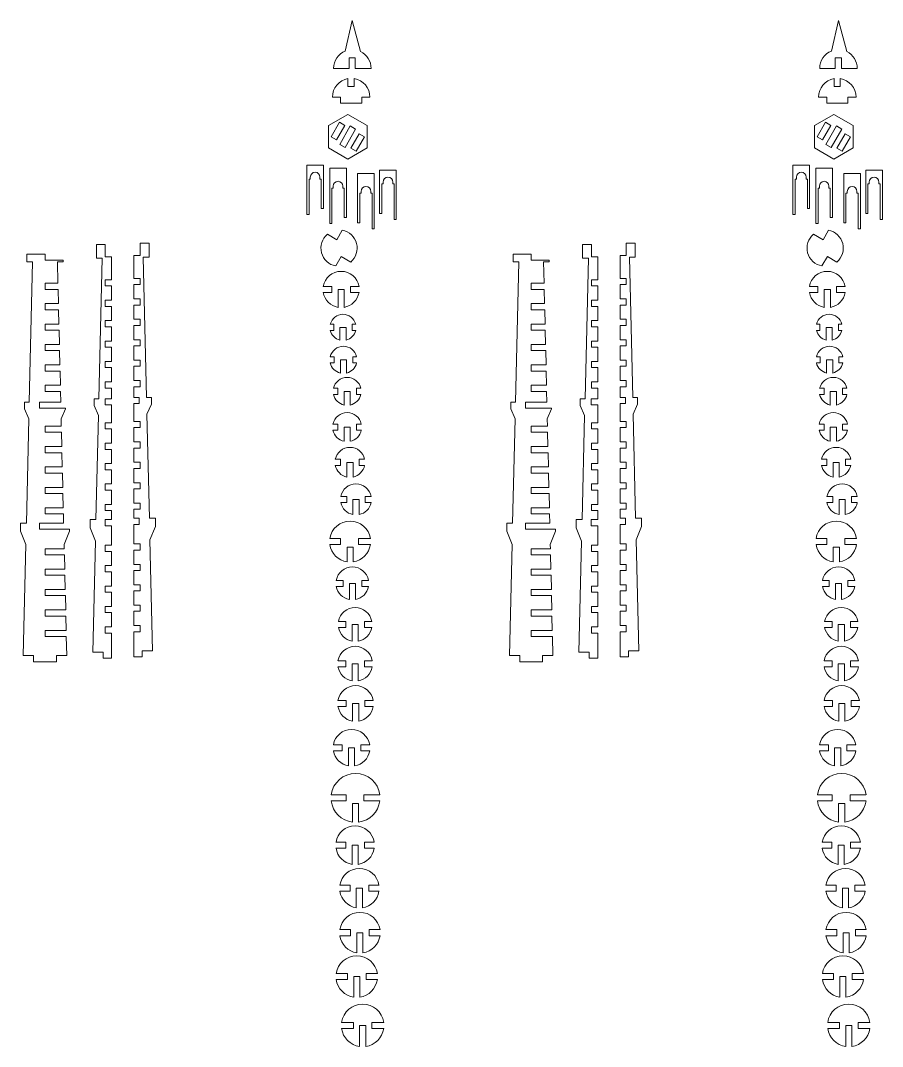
# Model space of a CAD drawing. Header units: millimetres. Extents: x -566 to 8079, y -1523 to 3979.
# Drawn here: x 5403 to 5825, y 1730 to 2232 of the extents above; entities that cross this region are included whole.
import ezdxf
from ezdxf.lldxf.tags import DXFTag

# ---------------------------------------------------------------- set-up
doc = ezdxf.new("R2010")
doc.units = ezdxf.units.MM
tags = doc.linetypes.add('CENTER', pattern=[10.16, 6.35, -1.27, 1.27, -1.27]).pattern_tags.tags
tags[10:11] = [DXFTag(74, 4), DXFTag(75, 0), DXFTag(340, '0'), DXFTag(46, 1.0), DXFTag(50, 0.0), DXFTag(44, 0.0), DXFTag(45, 0.0)]
tags[8:9] = [DXFTag(74, 4), DXFTag(75, 0), DXFTag(340, '0'), DXFTag(46, 1.0), DXFTag(50, 0.0), DXFTag(44, 0.0), DXFTag(45, 0.0)]
tags[6:7] = [DXFTag(74, 4), DXFTag(75, 0), DXFTag(340, '0'), DXFTag(46, 1.0), DXFTag(50, 0.0), DXFTag(44, 0.0), DXFTag(45, 0.0)]
tags[4:5] = [DXFTag(74, 4), DXFTag(75, 0), DXFTag(340, '0'), DXFTag(46, 1.0), DXFTag(50, 0.0), DXFTag(44, 0.0), DXFTag(45, 0.0)]

# ---------------------------------------------------------------- blocks, each defined once
blk = doc.blocks.new('DWG9')
at = {"color": 7, "linetype": 'Continuous', "lineweight": 15}
for p, q in [((434.83, 560.37), (431.36, 545.42)), ((438.87, 545.17), (434.83, 560.37)), ((672.84, 560.37), (669.37, 545.42)), ((676.88, 545.17), (672.84, 560.37)), ((436.28, 542.16), (433.28, 542.16)), ((433.28, 542.16), (433.28, 536.92)), ((436.28, 536.92), (436.28, 542.16)), ((674.29, 542.16), (671.29, 542.16)), ((671.29, 542.16), (671.29, 536.92)), ((674.29, 536.92), (674.29, 542.16)), ((425.65, 536.92), (433.28, 536.92)), ((436.28, 536.92), (444.01, 536.92)), ((663.66, 536.92), (671.29, 536.92)), ((674.29, 536.92), (682.02, 536.92)), ((432.7, 528.08), (432.7, 531.89)), ((432.7, 528.08), (435.7, 528.08)), ((435.7, 528.08), (435.7, 531.91)), ((670.71, 528.08), (670.71, 531.89)), ((670.71, 528.08), (673.71, 528.08)), ((673.71, 528.08), (673.71, 531.91)), ((429.05, 522.84), (425.06, 522.84)), ((429.05, 519.84), (429.05, 522.84)), ((443.43, 522.84), (439.45, 522.84)), ((439.45, 519.84), (439.45, 522.84)), ((667.06, 522.84), (663.07, 522.84)), ((667.06, 519.84), (667.06, 522.84)), ((681.44, 522.84), (677.46, 522.84)), ((677.46, 519.84), (677.46, 522.84)), ((429.05, 519.84), (439.45, 519.84)), ((667.06, 519.84), (677.46, 519.84)), ((423.14, 508.89), (432.59, 514.35)), ((432.59, 514.35), (442.04, 508.89)), ((661.15, 508.89), (670.6, 514.35)), ((670.6, 514.35), (680.05, 508.89)), ((423.14, 497.98), (423.14, 508.89)), ((424.41, 503.44), (428.5, 510.52)), ((431.1, 509.02), (427.01, 501.94)), ((428.5, 510.52), (431.1, 509.02)), ((428.65, 499.7), (433.85, 508.72)), ((433.85, 508.72), (436.45, 507.22)), ((442.04, 508.89), (442.04, 497.98)), ((661.15, 497.98), (661.15, 508.89)), ((662.42, 503.44), (666.51, 510.52)), ((669.11, 509.02), (665.02, 501.94)), ((666.51, 510.52), (669.11, 509.02)), ((666.66, 499.7), (671.86, 508.72)), ((671.86, 508.72), (674.46, 507.22)), ((680.05, 508.89), (680.05, 497.98)), ((427.01, 501.94), (424.41, 503.44)), ((436.45, 507.22), (431.25, 498.2)), ((434.08, 497.85), (438.17, 504.94)), ((440.77, 503.44), (436.68, 496.35)), ((438.17, 504.94), (440.77, 503.44)), ((665.02, 501.94), (662.42, 503.44)), ((674.46, 507.22), (669.26, 498.2)), ((672.09, 497.85), (676.18, 504.94)), ((678.78, 503.44), (674.69, 496.35)), ((676.18, 504.94), (678.78, 503.44)), ((432.59, 492.52), (423.14, 497.98)), ((431.25, 498.2), (428.65, 499.7)), ((442.04, 497.98), (432.59, 492.52)), ((436.68, 496.35), (434.08, 497.85)), ((670.6, 492.52), (661.15, 497.98)), ((669.26, 498.2), (666.66, 499.7)), ((680.05, 497.98), (670.6, 492.52)), ((674.69, 496.35), (672.09, 497.85)), ((412.51, 489.46), (412.51, 465.34)), ((420.68, 489.46), (412.51, 489.46)), ((420.68, 468.34), (420.68, 489.46)), ((423.76, 460.9), (423.76, 488.03)), ((423.76, 488.03), (431.93, 488.03)), ((431.93, 488.03), (431.93, 463.9)), ((650.52, 489.46), (650.52, 465.34)), ((658.69, 489.46), (650.52, 489.46)), ((658.69, 468.34), (658.69, 489.46)), ((661.77, 460.9), (661.77, 488.03)), ((661.77, 488.03), (669.95, 488.03)), ((669.95, 488.03), (669.95, 463.9)), ((413.62, 482.75), (414.26, 482.75)), ((413.62, 465.34), (413.62, 482.75)), ((414.26, 482.75), (414.26, 483.69)), ((418.98, 483.69), (418.98, 482.75)), ((418.98, 482.75), (419.63, 482.75)), ((419.63, 482.75), (419.63, 468.34)), ((437.39, 485.48), (437.39, 461.36)), ((437.39, 485.48), (445.57, 485.48)), ((445.57, 458.36), (445.57, 485.48)), ((448.19, 465.9), (448.19, 487.03)), ((448.19, 487.03), (456.37, 487.03)), ((456.37, 487.03), (456.37, 462.9)), ((651.63, 482.75), (652.27, 482.75)), ((651.63, 465.34), (651.63, 482.75)), ((652.27, 482.75), (652.27, 483.69)), ((656.99, 483.69), (656.99, 482.75)), ((656.99, 482.75), (657.64, 482.75)), ((657.64, 482.75), (657.64, 468.34)), ((675.4, 485.48), (675.4, 461.36)), ((675.4, 485.48), (683.58, 485.48)), ((683.58, 458.36), (683.58, 485.48)), ((686.2, 465.9), (686.2, 487.03)), ((686.2, 487.03), (694.38, 487.03)), ((694.38, 487.03), (694.38, 462.9)), ((425.46, 478.31), (424.81, 478.31)), ((424.81, 478.31), (424.81, 460.9)), ((425.46, 479.26), (425.46, 478.31)), ((430.18, 478.31), (430.18, 479.26)), ((430.82, 478.31), (430.18, 478.31)), ((430.82, 463.9), (430.82, 478.31)), ((449.9, 480.31), (449.25, 480.31)), ((449.25, 480.31), (449.25, 465.9)), ((449.9, 481.26), (449.9, 480.31)), ((454.62, 480.31), (454.62, 481.26)), ((455.26, 480.31), (454.62, 480.31)), ((455.26, 462.9), (455.26, 480.31)), ((663.47, 478.31), (662.82, 478.31)), ((662.82, 478.31), (662.82, 460.9)), ((663.47, 479.26), (663.47, 478.31)), ((668.19, 478.31), (668.19, 479.26)), ((668.84, 478.31), (668.19, 478.31)), ((668.84, 463.9), (668.84, 478.31)), ((687.91, 480.31), (687.26, 480.31)), ((687.26, 480.31), (687.26, 465.9)), ((687.91, 481.26), (687.91, 480.31)), ((692.63, 480.31), (692.63, 481.26)), ((693.27, 480.31), (692.63, 480.31)), ((693.27, 462.9), (693.27, 480.31)), ((438.5, 475.77), (439.15, 475.77)), ((438.5, 461.36), (438.5, 475.77)), ((439.15, 475.77), (439.15, 476.71)), ((443.86, 476.71), (443.86, 475.77)), ((443.86, 475.77), (444.51, 475.77)), ((444.51, 475.77), (444.51, 458.36)), ((676.51, 475.77), (677.16, 475.77)), ((676.51, 461.36), (676.51, 475.77)), ((677.16, 475.77), (677.16, 476.71)), ((681.88, 476.71), (681.88, 475.77)), ((681.88, 475.77), (682.52, 475.77)), ((682.52, 475.77), (682.52, 458.36)), ((419.63, 468.34), (420.68, 468.34)), ((657.64, 468.34), (658.69, 468.34)), ((413.62, 465.34), (412.51, 465.34)), ((431.93, 463.9), (430.82, 463.9)), ((449.25, 465.9), (448.19, 465.9)), ((456.37, 462.9), (455.26, 462.9)), ((651.63, 465.34), (650.52, 465.34)), ((669.95, 463.9), (668.84, 463.9)), ((687.26, 465.9), (686.2, 465.9)), ((694.38, 462.9), (693.27, 462.9)), ((424.81, 460.9), (423.76, 460.9)), ((427.26, 453), (429.93, 457.62)), ((437.39, 461.36), (438.5, 461.36)), ((445.57, 458.36), (444.51, 458.36)), ((662.82, 460.9), (661.77, 460.9)), ((665.27, 453), (667.94, 457.62)), ((675.4, 461.36), (676.51, 461.36)), ((683.58, 458.36), (682.52, 458.36)), ((422.61, 455.69), (427.26, 453)), ((660.62, 455.69), (665.27, 453)), ((309.56, 450.64), (309.56, 443.91)), ((309.56, 450.64), (313.89, 450.64)), ((313.89, 450.64), (313.89, 444.64)), ((330.96, 445.27), (330.96, 451.27)), ((330.96, 451.27), (335.29, 451.27)), ((335.29, 451.27), (335.29, 444.55)), ((547.57, 450.64), (547.57, 443.91)), ((547.57, 450.64), (551.9, 450.64)), ((551.9, 450.64), (551.9, 444.64)), ((568.97, 445.27), (568.97, 451.27)), ((568.97, 451.27), (573.3, 451.27)), ((573.3, 451.27), (573.3, 444.55)), ((275.5, 445.95), (275.5, 442.22)), ((284.38, 445.95), (275.5, 445.95)), ((275.5, 442.22), (278.31, 442.22)), ((278.31, 442.22), (276.68, 373.46)), ((284.38, 442.95), (284.38, 445.95)), ((293.26, 442.95), (284.38, 442.95)), ((290.45, 442.22), (293.26, 442.22)), ((290.45, 442.22), (290.7, 431.71)), ((293.26, 442.22), (293.26, 442.95)), ((309.56, 443.91), (312.37, 443.91)), ((312.37, 443.91), (310.74, 375.14)), ((313.89, 444.64), (316.94, 444.64)), ((316.94, 444.64), (316.94, 433.39)), ((327.91, 434.03), (327.91, 445.27)), ((327.91, 445.27), (330.96, 445.27)), ((335.29, 444.55), (332.48, 444.55)), ((332.48, 444.55), (334.11, 375.78)), ((429.39, 444.77), (426.72, 440.15)), ((434.03, 442.09), (429.39, 444.77)), ((513.51, 445.95), (513.51, 442.22)), ((522.39, 445.95), (513.51, 445.95)), ((513.51, 442.22), (516.32, 442.22)), ((516.32, 442.22), (514.69, 373.46)), ((522.39, 442.95), (522.39, 445.95)), ((531.27, 442.95), (522.39, 442.95)), ((528.46, 442.22), (531.27, 442.22)), ((528.46, 442.22), (528.71, 431.71)), ((531.27, 442.22), (531.27, 442.95)), ((547.57, 443.91), (550.38, 443.91)), ((550.38, 443.91), (548.75, 375.14)), ((551.9, 444.64), (554.95, 444.64)), ((554.95, 444.64), (554.95, 433.39)), ((565.92, 434.03), (565.92, 445.27)), ((565.92, 445.27), (568.97, 445.27)), ((573.3, 444.55), (570.49, 444.55)), ((570.49, 444.55), (572.12, 375.78)), ((667.4, 444.77), (664.73, 440.15)), ((672.04, 442.09), (667.4, 444.77)), ((316.94, 433.39), (313.89, 433.39)), ((313.89, 433.39), (313.89, 430.39)), ((330.96, 434.03), (327.91, 434.03)), ((330.96, 431.03), (330.96, 434.03)), ((554.95, 433.39), (551.9, 433.39)), ((551.9, 433.39), (551.9, 430.39)), ((568.97, 434.03), (565.92, 434.03)), ((568.97, 431.03), (568.97, 434.03)), ((284.38, 431.71), (290.7, 431.71)), ((284.38, 428.71), (284.38, 431.71)), ((290.77, 428.71), (284.38, 428.71)), ((290.77, 428.71), (290.93, 421.71)), ((313.89, 430.39), (316.94, 430.39)), ((316.94, 430.39), (316.94, 423.39)), ((327.91, 424.03), (327.91, 431.03)), ((327.91, 431.03), (330.96, 431.03)), ((420.6, 430.15), (424.8, 430.15)), ((424.8, 427.15), (420.6, 427.15)), ((424.8, 430.15), (424.8, 427.15)), ((430.85, 428.65), (427.85, 428.65)), ((427.85, 428.65), (427.85, 419.89)), ((430.85, 419.89), (430.85, 428.65)), ((433.9, 430.15), (438.11, 430.15)), ((433.9, 427.15), (433.9, 430.15)), ((438.11, 427.15), (433.9, 427.15)), ((522.39, 431.71), (528.71, 431.71)), ((522.39, 428.71), (522.39, 431.71)), ((528.78, 428.71), (522.39, 428.71)), ((528.78, 428.71), (528.94, 421.71)), ((551.9, 430.39), (554.95, 430.39)), ((554.95, 430.39), (554.95, 423.39)), ((565.92, 424.03), (565.92, 431.03)), ((565.92, 431.03), (568.97, 431.03)), ((658.61, 430.15), (662.81, 430.15)), ((662.81, 427.15), (658.61, 427.15)), ((662.81, 430.15), (662.81, 427.15)), ((668.86, 428.65), (665.86, 428.65)), ((665.86, 428.65), (665.86, 419.89)), ((668.86, 419.89), (668.86, 428.65)), ((671.91, 430.15), (676.12, 430.15)), ((671.91, 427.15), (671.91, 430.15)), ((676.12, 427.15), (671.91, 427.15)), ((316.94, 423.39), (313.89, 423.39)), ((313.89, 423.39), (313.89, 420.39)), ((330.96, 424.03), (327.91, 424.03)), ((330.96, 421.03), (330.96, 424.03)), ((554.95, 423.39), (551.9, 423.39)), ((551.9, 423.39), (551.9, 420.39)), ((568.97, 424.03), (565.92, 424.03)), ((568.97, 421.03), (568.97, 424.03)), ((284.38, 421.71), (290.93, 421.71)), ((284.38, 418.71), (284.38, 421.71)), ((291.01, 418.71), (284.38, 418.71)), ((291.01, 418.71), (291.17, 411.71)), ((313.89, 420.39), (316.94, 420.39)), ((316.94, 420.39), (316.94, 413.39)), ((327.91, 414.03), (327.91, 421.03)), ((327.91, 421.03), (330.96, 421.03)), ((522.39, 421.71), (528.94, 421.71)), ((522.39, 418.71), (522.39, 421.71)), ((529.02, 418.71), (522.39, 418.71)), ((529.02, 418.71), (529.18, 411.71)), ((551.9, 420.39), (554.95, 420.39)), ((554.95, 420.39), (554.95, 413.39)), ((565.92, 414.03), (565.92, 421.03)), ((565.92, 421.03), (568.97, 421.03)), ((316.94, 413.39), (313.89, 413.39)), ((313.89, 413.39), (313.89, 410.39)), ((330.96, 414.03), (327.91, 414.03)), ((330.96, 411.03), (330.96, 414.03)), ((554.95, 413.39), (551.9, 413.39)), ((551.9, 413.39), (551.9, 410.39)), ((568.97, 414.03), (565.92, 414.03)), ((568.97, 411.03), (568.97, 414.03)), ((284.38, 411.71), (291.17, 411.71)), ((284.38, 408.71), (284.38, 411.71)), ((291.24, 408.71), (284.38, 408.71)), ((291.24, 408.71), (291.41, 401.71)), ((313.89, 410.39), (316.94, 410.39)), ((316.94, 410.39), (316.94, 403.39)), ((327.91, 404.03), (327.91, 411.03)), ((327.91, 411.03), (330.96, 411.03)), ((424.05, 411.59), (425.71, 411.59)), ((425.71, 408.59), (424.05, 408.59)), ((425.71, 411.59), (425.71, 408.59)), ((431.76, 410.09), (428.76, 410.09)), ((428.76, 410.09), (428.76, 403.88)), ((431.76, 403.88), (431.76, 410.09)), ((434.81, 411.59), (436.47, 411.59)), ((434.81, 408.59), (434.81, 411.59)), ((436.47, 408.59), (434.81, 408.59)), ((522.39, 411.71), (529.18, 411.71)), ((522.39, 408.71), (522.39, 411.71)), ((529.25, 408.71), (522.39, 408.71)), ((529.25, 408.71), (529.42, 401.71)), ((551.9, 410.39), (554.95, 410.39)), ((554.95, 410.39), (554.95, 403.39)), ((565.92, 404.03), (565.92, 411.03)), ((565.92, 411.03), (568.97, 411.03)), ((662.06, 411.59), (663.72, 411.59)), ((663.72, 408.59), (662.06, 408.59)), ((663.72, 411.59), (663.72, 408.59)), ((669.77, 410.09), (666.77, 410.09)), ((666.77, 410.09), (666.77, 403.88)), ((669.77, 403.88), (669.77, 410.09)), ((672.82, 411.59), (674.48, 411.59)), ((672.82, 408.59), (672.82, 411.59)), ((674.48, 408.59), (672.82, 408.59)), ((316.94, 403.39), (313.89, 403.39)), ((313.89, 403.39), (313.89, 400.39)), ((330.96, 404.03), (327.91, 404.03)), ((330.96, 401.03), (330.96, 404.03)), ((554.95, 403.39), (551.9, 403.39)), ((551.9, 403.39), (551.9, 400.39)), ((568.97, 404.03), (565.92, 404.03)), ((568.97, 401.03), (568.97, 404.03)), ((284.38, 401.71), (291.41, 401.71)), ((284.38, 398.71), (284.38, 401.71)), ((291.48, 398.71), (284.38, 398.71)), ((291.48, 398.71), (291.65, 391.71)), ((313.89, 400.39), (316.94, 400.39)), ((316.94, 400.39), (316.94, 393.39)), ((327.91, 394.03), (327.91, 401.03)), ((327.91, 401.03), (330.96, 401.03)), ((522.39, 401.71), (529.42, 401.71)), ((522.39, 398.71), (522.39, 401.71)), ((529.49, 398.71), (522.39, 398.71)), ((529.49, 398.71), (529.66, 391.71)), ((551.9, 400.39), (554.95, 400.39)), ((554.95, 400.39), (554.95, 393.39)), ((565.92, 394.03), (565.92, 401.03)), ((565.92, 401.03), (568.97, 401.03)), ((316.94, 393.39), (313.89, 393.39)), ((313.89, 393.39), (313.89, 390.39)), ((330.96, 394.03), (327.91, 394.03)), ((330.96, 391.03), (330.96, 394.03)), ((424.03, 395.69), (425.94, 395.69)), ((425.94, 392.69), (424.03, 392.69)), ((425.94, 395.69), (425.94, 392.69)), ((431.99, 394.19), (428.99, 394.19)), ((428.99, 394.19), (428.99, 387.73)), ((431.99, 387.73), (431.99, 394.19)), ((435.04, 395.69), (436.94, 395.69)), ((435.04, 392.69), (435.04, 395.69)), ((436.94, 392.69), (435.04, 392.69)), ((554.95, 393.39), (551.9, 393.39)), ((551.9, 393.39), (551.9, 390.39)), ((568.97, 394.03), (565.92, 394.03)), ((568.97, 391.03), (568.97, 394.03)), ((662.04, 395.69), (663.95, 395.69)), ((663.95, 392.69), (662.04, 392.69)), ((663.95, 395.69), (663.95, 392.69)), ((670, 394.19), (667, 394.19)), ((667, 394.19), (667, 387.73)), ((670, 387.73), (670, 394.19)), ((673.05, 395.69), (674.95, 395.69)), ((673.05, 392.69), (673.05, 395.69)), ((674.95, 392.69), (673.05, 392.69)), ((284.38, 391.71), (291.65, 391.71)), ((284.38, 388.71), (284.38, 391.71)), ((291.72, 388.71), (284.38, 388.71)), ((291.72, 388.71), (291.88, 381.71)), ((313.89, 390.39), (316.94, 390.39)), ((316.94, 390.39), (316.94, 383.39)), ((327.91, 384.03), (327.91, 391.03)), ((327.91, 391.03), (330.96, 391.03)), ((522.39, 391.71), (529.66, 391.71)), ((522.39, 388.71), (522.39, 391.71)), ((529.73, 388.71), (522.39, 388.71)), ((529.73, 388.71), (529.89, 381.71)), ((551.9, 390.39), (554.95, 390.39)), ((554.95, 390.39), (554.95, 383.39)), ((565.92, 384.03), (565.92, 391.03)), ((565.92, 391.03), (568.97, 391.03)), ((316.94, 383.39), (313.89, 383.39)), ((313.89, 383.39), (313.89, 380.39)), ((330.96, 384.03), (327.91, 384.03)), ((330.96, 381.03), (330.96, 384.03)), ((554.95, 383.39), (551.9, 383.39)), ((551.9, 383.39), (551.9, 380.39)), ((568.97, 384.03), (565.92, 384.03)), ((568.97, 381.03), (568.97, 384.03)), ((284.38, 381.71), (291.88, 381.71)), ((284.38, 378.71), (284.38, 381.71)), ((291.95, 378.71), (284.38, 378.71)), ((291.95, 378.71), (292.08, 373.46)), ((313.89, 380.39), (316.94, 380.39)), ((316.94, 380.39), (316.94, 375.14)), ((327.91, 375.78), (327.91, 381.03)), ((327.91, 381.03), (330.96, 381.03)), ((425.61, 380.24), (427.75, 380.24)), ((427.75, 377.24), (425.61, 377.24)), ((427.75, 380.24), (427.75, 377.24)), ((433.8, 378.74), (430.8, 378.74)), ((430.8, 378.74), (430.8, 372.04)), ((433.8, 372.04), (433.8, 378.74)), ((436.85, 380.24), (439, 380.24)), ((436.85, 377.24), (436.85, 380.24)), ((439, 377.24), (436.85, 377.24)), ((522.39, 381.71), (529.89, 381.71)), ((522.39, 378.71), (522.39, 381.71)), ((529.97, 378.71), (522.39, 378.71)), ((529.97, 378.71), (530.09, 373.46)), ((551.9, 380.39), (554.95, 380.39)), ((554.95, 380.39), (554.95, 375.14)), ((565.92, 375.78), (565.92, 381.03)), ((565.92, 381.03), (568.97, 381.03)), ((663.62, 380.24), (665.76, 380.24)), ((665.76, 377.24), (663.62, 377.24)), ((665.76, 380.24), (665.76, 377.24)), ((671.81, 378.74), (668.81, 378.74)), ((668.81, 378.74), (668.81, 372.04)), ((671.81, 372.04), (671.81, 378.74)), ((674.86, 380.24), (677.01, 380.24)), ((674.86, 377.24), (674.86, 380.24)), ((677.01, 377.24), (674.86, 377.24)), ((274.35, 373.46), (274.35, 370.2)), ((276.68, 373.46), (274.35, 373.46)), ((281.62, 373.46), (292.08, 373.46)), ((281.62, 370.46), (281.62, 373.46)), ((308.41, 375.14), (308.41, 371.89)), ((310.74, 375.14), (308.41, 375.14)), ((308.41, 371.89), (310.54, 366.97)), ((316.94, 375.14), (313.77, 375.14)), ((313.77, 375.14), (313.77, 372.14)), ((313.77, 372.14), (316.94, 372.14)), ((316.94, 372.14), (316.94, 363.39)), ((330.52, 375.78), (327.91, 375.78)), ((327.91, 364.03), (327.91, 372.78)), ((327.91, 372.78), (330.52, 372.78)), ((330.52, 372.78), (330.52, 375.78)), ((334.11, 375.78), (336.44, 375.78)), ((336.44, 372.53), (334.3, 367.6)), ((336.44, 375.78), (336.44, 372.53)), ((512.36, 373.46), (512.36, 370.2)), ((514.69, 373.46), (512.36, 373.46)), ((519.63, 373.46), (530.09, 373.46)), ((519.63, 370.46), (519.63, 373.46)), ((546.42, 375.14), (546.42, 371.89)), ((548.75, 375.14), (546.42, 375.14)), ((546.42, 371.89), (548.55, 366.97)), ((554.95, 375.14), (551.78, 375.14)), ((551.78, 375.14), (551.78, 372.14)), ((551.78, 372.14), (554.95, 372.14)), ((554.95, 372.14), (554.95, 363.39)), ((568.53, 375.78), (565.92, 375.78)), ((565.92, 364.03), (565.92, 372.78)), ((565.92, 372.78), (568.53, 372.78)), ((568.53, 372.78), (568.53, 375.78)), ((572.12, 375.78), (574.45, 375.78)), ((574.45, 372.53), (572.31, 367.6)), ((574.45, 375.78), (574.45, 372.53)), ((274.35, 370.2), (276.48, 365.28)), ((294.41, 370.46), (281.62, 370.46)), ((294.41, 370.2), (292.27, 365.28)), ((294.41, 370.2), (294.41, 370.46)), ((310.54, 366.97), (309.33, 315.95)), ((334.3, 367.6), (335.51, 316.59)), ((512.36, 370.2), (514.49, 365.28)), ((532.42, 370.46), (519.63, 370.46)), ((532.42, 370.2), (530.28, 365.28)), ((532.42, 370.2), (532.42, 370.46)), ((548.55, 366.97), (547.34, 315.95)), ((572.31, 367.6), (573.52, 316.59)), ((276.48, 365.28), (275.27, 314.26)), ((292.36, 361.71), (292.27, 365.28)), ((316.94, 363.39), (313.89, 363.39)), ((313.89, 363.39), (313.89, 360.39)), ((330.96, 364.03), (327.91, 364.03)), ((330.96, 361.03), (330.96, 364.03)), ((425.36, 362.75), (427.75, 362.75)), ((427.75, 362.75), (427.75, 359.75)), ((436.85, 362.75), (439.25, 362.75)), ((436.85, 359.75), (436.85, 362.75)), ((514.49, 365.28), (513.28, 314.26)), ((530.37, 361.71), (530.28, 365.28)), ((554.95, 363.39), (551.9, 363.39)), ((551.9, 363.39), (551.9, 360.39)), ((568.97, 364.03), (565.92, 364.03)), ((568.97, 361.03), (568.97, 364.03)), ((663.37, 362.75), (665.76, 362.75)), ((665.76, 362.75), (665.76, 359.75)), ((674.86, 362.75), (677.26, 362.75)), ((674.86, 359.75), (674.86, 362.75)), ((284.38, 361.71), (292.36, 361.71)), ((284.38, 358.71), (284.38, 361.71)), ((292.43, 358.71), (284.38, 358.71)), ((292.6, 351.71), (292.43, 358.71)), ((313.89, 360.39), (316.94, 360.39)), ((316.94, 360.39), (316.94, 353.39)), ((327.91, 354.03), (327.91, 361.03)), ((327.91, 361.03), (330.96, 361.03)), ((427.75, 359.75), (425.36, 359.75)), ((433.8, 361.25), (430.8, 361.25)), ((430.8, 361.25), (430.8, 354.31)), ((433.8, 354.31), (433.8, 361.25)), ((439.25, 359.75), (436.85, 359.75)), ((522.39, 361.71), (530.37, 361.71)), ((522.39, 358.71), (522.39, 361.71)), ((530.44, 358.71), (522.39, 358.71)), ((530.61, 351.71), (530.44, 358.71)), ((551.9, 360.39), (554.95, 360.39)), ((554.95, 360.39), (554.95, 353.39)), ((565.92, 354.03), (565.92, 361.03)), ((565.92, 361.03), (568.97, 361.03)), ((665.76, 359.75), (663.37, 359.75)), ((671.81, 361.25), (668.81, 361.25)), ((668.81, 361.25), (668.81, 354.31)), ((671.81, 354.31), (671.81, 361.25)), ((677.26, 359.75), (674.86, 359.75)), ((316.94, 353.39), (313.89, 353.39)), ((313.89, 353.39), (313.89, 350.33)), ((330.96, 354.03), (327.91, 354.03)), ((330.96, 350.97), (330.96, 354.03)), ((554.95, 353.39), (551.9, 353.39)), ((551.9, 353.39), (551.9, 350.33)), ((568.97, 354.03), (565.92, 354.03)), ((568.97, 350.97), (568.97, 354.03)), ((284.38, 351.71), (292.6, 351.71)), ((284.38, 348.71), (284.38, 351.71)), ((292.67, 348.71), (284.38, 348.71)), ((292.83, 341.71), (292.67, 348.71)), ((313.89, 350.33), (316.94, 350.33)), ((316.94, 350.33), (316.94, 343.39)), ((327.91, 344.03), (327.91, 350.97)), ((327.91, 350.97), (330.96, 350.97)), ((522.39, 351.71), (530.61, 351.71)), ((522.39, 348.71), (522.39, 351.71)), ((530.68, 348.71), (522.39, 348.71)), ((530.84, 341.71), (530.68, 348.71)), ((551.9, 350.33), (554.95, 350.33)), ((554.95, 350.33), (554.95, 343.39)), ((565.92, 344.03), (565.92, 350.97)), ((565.92, 350.97), (568.97, 350.97)), ((284.38, 341.71), (292.83, 341.71)), ((284.38, 338.71), (284.38, 341.71)), ((316.94, 343.39), (313.89, 343.39)), ((313.89, 343.39), (313.89, 340.39)), ((330.96, 344.03), (327.91, 344.03)), ((330.96, 341.03), (330.96, 344.03)), ((426.48, 345.49), (429.12, 345.49)), ((429.12, 342.49), (426.48, 342.49)), ((429.12, 345.49), (429.12, 342.49)), ((435.17, 343.99), (432.17, 343.99)), ((432.17, 343.99), (432.17, 336.8)), ((435.17, 336.8), (435.17, 343.99)), ((438.22, 345.49), (440.85, 345.49)), ((438.22, 342.49), (438.22, 345.49)), ((440.85, 342.49), (438.22, 342.49)), ((522.39, 341.71), (530.84, 341.71)), ((522.39, 338.71), (522.39, 341.71)), ((554.95, 343.39), (551.9, 343.39)), ((551.9, 343.39), (551.9, 340.39)), ((568.97, 344.03), (565.92, 344.03)), ((568.97, 341.03), (568.97, 344.03)), ((664.49, 345.49), (667.13, 345.49)), ((667.13, 342.49), (664.49, 342.49)), ((667.13, 345.49), (667.13, 342.49)), ((673.18, 343.99), (670.18, 343.99)), ((670.18, 343.99), (670.18, 336.8)), ((673.18, 336.8), (673.18, 343.99)), ((676.23, 345.49), (678.86, 345.49)), ((676.23, 342.49), (676.23, 345.49)), ((678.86, 342.49), (676.23, 342.49)), ((292.9, 338.71), (284.38, 338.71)), ((293.07, 331.71), (292.9, 338.71)), ((313.89, 340.39), (316.94, 340.39)), ((316.94, 340.39), (316.94, 333.39)), ((327.91, 334.03), (327.91, 341.03)), ((327.91, 341.03), (330.96, 341.03)), ((530.91, 338.71), (522.39, 338.71)), ((531.08, 331.71), (530.91, 338.71)), ((551.9, 340.39), (554.95, 340.39)), ((554.95, 340.39), (554.95, 333.39)), ((565.92, 334.03), (565.92, 341.03)), ((565.92, 341.03), (568.97, 341.03)), ((284.38, 331.71), (293.07, 331.71)), ((284.38, 328.71), (284.38, 331.71)), ((316.94, 333.39), (313.89, 333.39)), ((313.89, 333.39), (313.89, 330.39)), ((330.96, 334.03), (327.91, 334.03)), ((330.96, 331.03), (330.96, 334.03)), ((522.39, 331.71), (531.08, 331.71)), ((522.39, 328.71), (522.39, 331.71)), ((554.95, 333.39), (551.9, 333.39)), ((551.9, 333.39), (551.9, 330.39)), ((568.97, 334.03), (565.92, 334.03)), ((568.97, 331.03), (568.97, 334.03)), ((293.14, 328.71), (284.38, 328.71)), ((293.31, 321.71), (293.14, 328.71)), ((313.89, 330.39), (316.94, 330.39)), ((316.94, 330.39), (316.94, 323.39)), ((327.91, 324.03), (327.91, 331.03)), ((327.91, 331.03), (330.96, 331.03)), ((429.19, 327.32), (432.07, 327.32)), ((432.07, 327.32), (432.07, 324.32)), ((441.17, 327.32), (444.04, 327.32)), ((441.17, 324.32), (441.17, 327.32)), ((531.15, 328.71), (522.39, 328.71)), ((531.32, 321.71), (531.15, 328.71)), ((551.9, 330.39), (554.95, 330.39)), ((554.95, 330.39), (554.95, 323.39)), ((565.92, 324.03), (565.92, 331.03)), ((565.92, 331.03), (568.97, 331.03)), ((667.2, 327.32), (670.08, 327.32)), ((670.08, 327.32), (670.08, 324.32)), ((679.18, 327.32), (682.05, 327.32)), ((679.18, 324.32), (679.18, 327.32)), ((284.38, 321.71), (293.31, 321.71)), ((284.38, 318.71), (284.38, 321.71)), ((316.94, 323.39), (313.89, 323.39)), ((313.89, 323.39), (313.89, 320.39)), ((330.96, 324.03), (327.91, 324.03)), ((330.96, 321.03), (330.96, 324.03)), ((432.07, 324.32), (429.19, 324.32)), ((435.12, 325.82), (435.12, 318.39)), ((438.12, 325.82), (435.12, 325.82)), ((438.12, 318.39), (438.12, 325.82)), ((444.04, 324.32), (441.17, 324.32)), ((522.39, 321.71), (531.32, 321.71)), ((522.39, 318.71), (522.39, 321.71)), ((554.95, 323.39), (551.9, 323.39)), ((551.9, 323.39), (551.9, 320.39)), ((568.97, 324.03), (565.92, 324.03)), ((568.97, 321.03), (568.97, 324.03)), ((670.08, 324.32), (667.2, 324.32)), ((673.13, 325.82), (673.13, 318.39)), ((676.13, 325.82), (673.13, 325.82)), ((676.13, 318.39), (676.13, 325.82)), ((682.05, 324.32), (679.18, 324.32)), ((293.38, 318.71), (284.38, 318.71)), ((293.48, 314.26), (293.38, 318.71)), ((313.89, 320.39), (316.94, 320.39)), ((316.94, 320.39), (316.94, 315.95)), ((327.91, 316.59), (327.91, 321.03)), ((327.91, 321.03), (330.96, 321.03)), ((330.52, 316.59), (327.91, 316.59)), ((330.52, 313.59), (330.52, 316.59)), ((335.51, 316.59), (338.39, 316.59)), ((338.39, 316.59), (338.39, 312.57)), ((531.39, 318.71), (522.39, 318.71)), ((531.49, 314.26), (531.39, 318.71)), ((551.9, 320.39), (554.95, 320.39)), ((554.95, 320.39), (554.95, 315.95)), ((565.92, 316.59), (565.92, 321.03)), ((565.92, 321.03), (568.97, 321.03)), ((568.53, 316.59), (565.92, 316.59)), ((568.53, 313.59), (568.53, 316.59)), ((573.52, 316.59), (576.4, 316.59)), ((576.4, 316.59), (576.4, 312.57)), ((272.39, 314.26), (272.39, 310.24)), ((275.27, 314.26), (272.39, 314.26)), ((281.62, 314.26), (293.48, 314.26)), ((281.62, 311.26), (281.62, 314.26)), ((306.45, 315.95), (306.45, 311.93)), ((309.33, 315.95), (306.45, 315.95)), ((306.45, 311.93), (309.08, 305.45)), ((316.94, 315.95), (313.77, 315.95)), ((313.77, 315.95), (313.77, 312.95)), ((313.77, 312.95), (316.94, 312.95)), ((316.94, 312.95), (316.94, 303.39)), ((327.91, 304.03), (327.91, 313.59)), ((327.91, 313.59), (330.52, 313.59)), ((338.39, 312.57), (335.76, 306.09)), ((510.4, 314.26), (510.4, 310.24)), ((513.28, 314.26), (510.4, 314.26)), ((519.63, 314.26), (531.49, 314.26)), ((519.63, 311.26), (519.63, 314.26)), ((544.46, 315.95), (544.46, 311.93)), ((547.34, 315.95), (544.46, 315.95)), ((544.46, 311.93), (547.09, 305.45)), ((554.95, 315.95), (551.78, 315.95)), ((551.78, 315.95), (551.78, 312.95)), ((551.78, 312.95), (554.95, 312.95)), ((554.95, 312.95), (554.95, 303.39)), ((565.92, 304.03), (565.92, 313.59)), ((565.92, 313.59), (568.53, 313.59)), ((576.4, 312.57), (573.77, 306.09)), ((272.39, 310.24), (275.02, 303.76)), ((296.36, 311.26), (281.62, 311.26)), ((296.36, 310.24), (293.73, 303.76)), ((296.36, 310.24), (296.36, 311.26)), ((423.84, 306.7), (429.09, 306.7)), ((429.09, 306.7), (429.09, 303.7)), ((437.87, 306.7), (443.67, 306.7)), ((437.87, 303.7), (437.87, 306.7)), ((510.4, 310.24), (513.03, 303.76)), ((534.37, 311.26), (519.63, 311.26)), ((534.37, 310.24), (531.74, 303.76)), ((534.37, 310.24), (534.37, 311.26)), ((661.85, 306.7), (667.1, 306.7)), ((667.1, 306.7), (667.1, 303.7)), ((675.88, 306.7), (681.68, 306.7)), ((675.88, 303.7), (675.88, 306.7)), ((275.02, 303.76), (273.73, 249.37)), ((284.38, 301.71), (293.78, 301.71)), ((284.38, 298.71), (284.38, 301.71)), ((293.78, 301.71), (293.73, 303.76)), ((309.08, 305.45), (307.79, 251.06)), ((316.94, 303.39), (313.89, 303.39)), ((313.89, 303.39), (313.89, 300.39)), ((330.96, 304.03), (327.91, 304.03)), ((330.96, 301.03), (330.96, 304.03)), ((335.76, 306.09), (337.05, 251.7)), ((429.09, 303.7), (423.84, 303.7)), ((432.26, 302.44), (435.26, 302.44)), ((432.26, 295.28), (432.26, 302.44)), ((435.26, 302.44), (435.26, 295.28)), ((443.67, 303.7), (437.87, 303.7)), ((513.03, 303.76), (511.74, 249.37)), ((522.39, 301.71), (531.79, 301.71)), ((522.39, 298.71), (522.39, 301.71)), ((531.79, 301.71), (531.74, 303.76)), ((547.09, 305.45), (545.8, 251.06)), ((554.95, 303.39), (551.9, 303.39)), ((551.9, 303.39), (551.9, 300.39)), ((568.97, 304.03), (565.92, 304.03)), ((568.97, 301.03), (568.97, 304.03)), ((573.77, 306.09), (575.06, 251.7)), ((667.1, 303.7), (661.85, 303.7)), ((670.27, 302.44), (673.27, 302.44)), ((670.27, 295.28), (670.27, 302.44)), ((673.27, 302.44), (673.27, 295.28)), ((681.68, 303.7), (675.88, 303.7)), ((293.85, 298.71), (284.38, 298.71)), ((294.02, 291.71), (293.85, 298.71)), ((313.89, 300.39), (316.94, 300.39)), ((316.94, 300.39), (316.94, 293.39)), ((327.91, 294.03), (327.91, 301.03)), ((327.91, 301.03), (330.96, 301.03)), ((531.86, 298.71), (522.39, 298.71)), ((532.03, 291.71), (531.86, 298.71)), ((551.9, 300.39), (554.95, 300.39)), ((554.95, 300.39), (554.95, 293.39)), ((565.92, 294.03), (565.92, 301.03)), ((565.92, 301.03), (568.97, 301.03)), ((284.38, 291.71), (294.02, 291.71)), ((284.38, 288.71), (284.38, 291.71)), ((316.94, 293.39), (313.89, 293.39)), ((313.89, 293.39), (313.89, 290.39)), ((330.96, 294.03), (327.91, 294.03)), ((330.96, 291.03), (330.96, 294.03)), ((522.39, 291.71), (532.03, 291.71)), ((522.39, 288.71), (522.39, 291.71)), ((554.95, 293.39), (551.9, 293.39)), ((551.9, 293.39), (551.9, 290.39)), ((568.97, 294.03), (565.92, 294.03)), ((568.97, 291.03), (568.97, 294.03)), ((294.09, 288.71), (284.38, 288.71)), ((294.26, 281.71), (294.09, 288.71)), ((313.89, 290.39), (316.94, 290.39)), ((316.94, 290.39), (316.94, 283.39)), ((327.91, 284.03), (327.91, 291.03)), ((327.91, 291.03), (330.96, 291.03)), ((532.1, 288.71), (522.39, 288.71)), ((532.27, 281.71), (532.1, 288.71)), ((551.9, 290.39), (554.95, 290.39)), ((554.95, 290.39), (554.95, 283.39)), ((565.92, 284.03), (565.92, 291.03)), ((565.92, 291.03), (568.97, 291.03)), ((284.38, 281.71), (294.26, 281.71)), ((284.38, 278.71), (284.38, 281.71)), ((316.94, 283.39), (313.89, 283.39)), ((313.89, 283.39), (313.89, 280.39)), ((330.96, 284.03), (327.91, 284.03)), ((330.96, 281.03), (330.96, 284.03)), ((426.97, 286.2), (430.33, 286.2)), ((430.33, 283.2), (426.97, 283.2)), ((430.33, 286.2), (430.33, 283.2)), ((436.38, 284.7), (433.38, 284.7)), ((433.38, 284.7), (433.38, 276.79)), ((436.38, 276.79), (436.38, 284.7)), ((439.43, 286.2), (442.79, 286.2)), ((439.43, 283.2), (439.43, 286.2)), ((442.79, 283.2), (439.43, 283.2)), ((522.39, 281.71), (532.27, 281.71)), ((522.39, 278.71), (522.39, 281.71)), ((554.95, 283.39), (551.9, 283.39)), ((551.9, 283.39), (551.9, 280.39)), ((568.97, 284.03), (565.92, 284.03)), ((568.97, 281.03), (568.97, 284.03)), ((664.98, 286.2), (668.34, 286.2)), ((668.34, 283.2), (664.98, 283.2)), ((668.34, 286.2), (668.34, 283.2)), ((674.39, 284.7), (671.39, 284.7)), ((671.39, 284.7), (671.39, 276.79)), ((674.39, 276.79), (674.39, 284.7)), ((677.44, 286.2), (680.8, 286.2)), ((677.44, 283.2), (677.44, 286.2)), ((680.8, 283.2), (677.44, 283.2)), ((294.33, 278.71), (284.38, 278.71)), ((294.49, 271.71), (294.33, 278.71)), ((313.89, 280.39), (316.94, 280.39)), ((316.94, 280.39), (316.94, 273.39)), ((327.91, 274.03), (327.91, 281.03)), ((327.91, 281.03), (330.96, 281.03)), ((532.34, 278.71), (522.39, 278.71)), ((532.5, 271.71), (532.34, 278.71)), ((551.9, 280.39), (554.95, 280.39)), ((554.95, 280.39), (554.95, 273.39)), ((565.92, 274.03), (565.92, 281.03)), ((565.92, 281.03), (568.97, 281.03)), ((284.38, 271.71), (294.49, 271.71)), ((284.38, 268.71), (284.38, 271.71)), ((316.94, 273.39), (313.89, 273.39)), ((313.89, 273.39), (313.89, 270.39)), ((330.96, 274.03), (327.91, 274.03)), ((330.96, 271.03), (330.96, 274.03)), ((522.39, 271.71), (532.5, 271.71)), ((522.39, 268.71), (522.39, 271.71)), ((554.95, 273.39), (551.9, 273.39)), ((551.9, 273.39), (551.9, 270.39)), ((568.97, 274.03), (565.92, 274.03)), ((568.97, 271.03), (568.97, 274.03)), ((294.56, 268.71), (284.38, 268.71)), ((294.73, 261.71), (294.56, 268.71)), ((313.89, 270.39), (316.94, 270.39)), ((316.94, 270.39), (316.94, 263.39)), ((327.91, 264.03), (327.91, 271.03)), ((327.91, 271.03), (330.96, 271.03)), ((532.57, 268.71), (522.39, 268.71)), ((532.74, 261.71), (532.57, 268.71)), ((551.9, 270.39), (554.95, 270.39)), ((554.95, 270.39), (554.95, 263.39)), ((565.92, 264.03), (565.92, 271.03)), ((565.92, 271.03), (568.97, 271.03)), ((284.38, 261.71), (294.73, 261.71)), ((284.38, 258.71), (284.38, 261.71)), ((316.94, 263.39), (313.89, 263.39)), ((313.89, 263.39), (313.89, 260.39)), ((330.96, 264.03), (327.91, 264.03)), ((330.96, 261.03), (330.96, 264.03)), ((428.06, 266.12), (431.66, 266.12)), ((431.66, 263.12), (428.06, 263.12)), ((431.66, 266.12), (431.66, 263.12)), ((437.71, 264.62), (434.71, 264.62)), ((434.71, 264.62), (434.71, 256.47)), ((437.71, 256.47), (437.71, 264.62)), ((440.77, 266.12), (444.37, 266.12)), ((440.77, 263.12), (440.77, 266.12)), ((444.37, 263.12), (440.77, 263.12)), ((522.39, 261.71), (532.74, 261.71)), ((522.39, 258.71), (522.39, 261.71)), ((554.95, 263.39), (551.9, 263.39)), ((551.9, 263.39), (551.9, 260.39)), ((568.97, 264.03), (565.92, 264.03)), ((568.97, 261.03), (568.97, 264.03)), ((666.07, 266.12), (669.68, 266.12)), ((669.68, 263.12), (666.07, 263.12)), ((669.68, 266.12), (669.68, 263.12)), ((675.73, 264.62), (672.73, 264.62)), ((672.73, 264.62), (672.73, 256.47)), ((675.73, 256.47), (675.73, 264.62)), ((678.78, 266.12), (682.38, 266.12)), ((678.78, 263.12), (678.78, 266.12)), ((682.38, 263.12), (678.78, 263.12)), ((294.8, 258.71), (284.38, 258.71)), ((295.02, 249.37), (294.8, 258.71)), ((313.89, 260.39), (316.94, 260.39)), ((316.94, 260.39), (316.94, 248.06)), ((327.91, 248.7), (327.91, 261.03)), ((327.91, 261.03), (330.96, 261.03)), ((532.81, 258.71), (522.39, 258.71)), ((533.03, 249.37), (532.81, 258.71)), ((551.9, 260.39), (554.95, 260.39)), ((554.95, 260.39), (554.95, 248.06)), ((565.92, 248.7), (565.92, 261.03)), ((565.92, 261.03), (568.97, 261.03)), ((337.05, 251.7), (332.02, 251.7)), ((332.02, 248.7), (332.02, 251.7)), ((575.06, 251.7), (570.03, 251.7)), ((570.03, 248.7), (570.03, 251.7)), ((273.73, 249.37), (278.77, 249.37)), ((278.77, 246.37), (278.77, 249.37)), ((278.77, 246.37), (289.99, 246.37)), ((289.99, 249.37), (295.02, 249.37)), ((289.99, 246.37), (289.99, 249.37)), ((307.79, 251.06), (312.83, 251.06)), ((312.83, 248.06), (312.83, 251.06)), ((312.83, 248.06), (316.94, 248.06)), ((327.91, 248.7), (332.02, 248.7)), ((427.82, 246.86), (431.66, 246.86)), ((431.66, 246.86), (431.66, 243.86)), ((440.77, 246.86), (444.61, 246.86)), ((440.77, 243.86), (440.77, 246.86)), ((511.74, 249.37), (516.78, 249.37)), ((516.78, 246.37), (516.78, 249.37)), ((516.78, 246.37), (528, 246.37)), ((528, 249.37), (533.03, 249.37)), ((528, 246.37), (528, 249.37)), ((545.8, 251.06), (550.84, 251.06)), ((550.84, 248.06), (550.84, 251.06)), ((550.84, 248.06), (554.95, 248.06)), ((565.92, 248.7), (570.03, 248.7)), ((665.83, 246.86), (669.68, 246.86)), ((669.68, 246.86), (669.68, 243.86)), ((678.78, 246.86), (682.62, 246.86)), ((678.78, 243.86), (678.78, 246.86)), ((431.66, 243.86), (427.82, 243.86)), ((437.71, 245.36), (434.71, 245.36)), ((434.71, 245.36), (434.71, 236.96)), ((437.71, 236.96), (437.71, 245.36)), ((444.61, 243.86), (440.77, 243.86)), ((669.68, 243.86), (665.83, 243.86)), ((675.73, 245.36), (672.73, 245.36)), ((672.73, 245.36), (672.73, 236.96)), ((675.73, 236.96), (675.73, 245.36)), ((682.62, 243.86), (678.78, 243.86)), ((427.8, 227.37), (431.89, 227.37)), ((431.89, 227.37), (431.89, 224.37)), ((440.99, 227.37), (445.07, 227.37)), ((440.99, 224.37), (440.99, 227.37)), ((665.81, 227.37), (669.9, 227.37)), ((669.9, 227.37), (669.9, 224.37)), ((679, 227.37), (683.08, 227.37)), ((679, 224.37), (679, 227.37)), ((431.89, 224.37), (427.8, 224.37)), ((437.94, 225.87), (434.94, 225.87)), ((434.94, 225.87), (434.94, 217.23)), ((437.94, 217.23), (437.94, 225.87)), ((445.07, 224.37), (440.99, 224.37)), ((669.9, 224.37), (665.81, 224.37)), ((675.95, 225.87), (672.95, 225.87)), ((672.95, 225.87), (672.95, 217.23)), ((675.95, 217.23), (675.95, 225.87)), ((683.08, 224.37), (679, 224.37)), ((425.58, 205.67), (429.9, 205.67)), ((429.9, 202.67), (425.58, 202.67)), ((429.9, 205.67), (429.9, 202.67)), ((435.95, 204.17), (432.95, 204.17)), ((432.95, 204.17), (432.95, 195.29)), ((435.95, 195.29), (435.95, 204.17)), ((439, 205.67), (443.32, 205.67)), ((439, 202.67), (439, 205.67)), ((443.32, 202.67), (439, 202.67)), ((663.59, 205.67), (667.91, 205.67)), ((667.91, 202.67), (663.59, 202.67)), ((667.91, 205.67), (667.91, 202.67)), ((673.96, 204.17), (670.96, 204.17)), ((670.96, 204.17), (670.96, 195.29)), ((673.96, 195.29), (673.96, 204.17)), ((677.01, 205.67), (681.33, 205.67)), ((677.01, 202.67), (677.01, 205.67)), ((681.33, 202.67), (677.01, 202.67)), ((424.51, 181.16), (431.74, 181.16)), ((431.74, 181.16), (431.74, 178.16)), ((440.51, 181.16), (448.3, 181.16)), ((440.51, 178.16), (440.51, 181.16)), ((662.52, 181.16), (669.75, 181.16)), ((669.75, 181.16), (669.75, 178.16)), ((678.52, 181.16), (686.31, 181.16)), ((678.52, 178.16), (678.52, 181.16)), ((431.74, 178.16), (424.51, 178.16)), ((434.91, 167.76), (434.91, 176.9)), ((434.91, 176.9), (437.91, 176.9)), ((437.91, 176.9), (437.91, 167.76)), ((448.3, 178.16), (440.51, 178.16)), ((669.75, 178.16), (662.52, 178.16)), ((672.92, 167.76), (672.92, 176.9)), ((672.92, 176.9), (675.92, 176.9)), ((675.92, 176.9), (675.92, 167.76)), ((686.31, 178.16), (678.52, 178.16)), ((426.83, 157.96), (431.64, 157.96)), ((431.64, 157.96), (431.64, 154.96)), ((437.69, 156.46), (434.69, 156.46)), ((434.69, 156.46), (434.69, 147.1)), ((437.69, 147.1), (437.69, 156.46)), ((440.74, 157.96), (445.54, 157.96)), ((440.74, 154.96), (440.74, 157.96)), ((664.84, 157.96), (669.65, 157.96)), ((669.65, 157.96), (669.65, 154.96)), ((675.7, 156.46), (672.7, 156.46)), ((672.7, 156.46), (672.7, 147.1)), ((675.7, 147.1), (675.7, 156.46)), ((678.75, 157.96), (683.55, 157.96)), ((678.75, 154.96), (678.75, 157.96)), ((431.64, 154.96), (426.83, 154.96)), ((445.54, 154.96), (440.74, 154.96)), ((669.65, 154.96), (664.84, 154.96)), ((683.55, 154.96), (678.75, 154.96)), ((428.7, 136.9), (433.74, 136.9)), ((433.74, 136.9), (433.74, 133.9)), ((442.84, 136.9), (447.89, 136.9)), ((442.84, 133.9), (442.84, 136.9)), ((666.71, 136.9), (671.75, 136.9)), ((671.75, 136.9), (671.75, 133.9)), ((680.85, 136.9), (685.9, 136.9)), ((680.85, 133.9), (680.85, 136.9)), ((433.74, 133.9), (428.7, 133.9)), ((439.79, 135.4), (436.79, 135.4)), ((436.79, 135.4), (436.79, 125.81)), ((439.79, 125.81), (439.79, 135.4)), ((447.89, 133.9), (442.84, 133.9)), ((671.75, 133.9), (666.71, 133.9)), ((677.8, 135.4), (674.8, 135.4)), ((674.8, 135.4), (674.8, 125.81)), ((677.8, 125.81), (677.8, 135.4)), ((685.9, 133.9), (680.85, 133.9)), ((428.71, 115.15), (434, 115.15)), ((434, 112.15), (428.71, 112.15)), ((434, 115.15), (434, 112.15)), ((440.05, 113.65), (437.05, 113.65)), ((437.05, 113.65), (437.05, 103.82)), ((440.05, 103.82), (440.05, 113.65)), ((443.1, 115.15), (448.38, 115.15)), ((443.1, 112.15), (443.1, 115.15)), ((448.38, 112.15), (443.1, 112.15)), ((666.72, 115.15), (672.01, 115.15)), ((672.01, 112.15), (666.72, 112.15)), ((672.01, 115.15), (672.01, 112.15)), ((678.06, 113.65), (675.06, 113.65)), ((675.06, 113.65), (675.06, 103.82)), ((678.06, 103.82), (678.06, 113.65)), ((681.11, 115.15), (686.39, 115.15)), ((681.11, 112.15), (681.11, 115.15)), ((686.39, 112.15), (681.11, 112.15)), ((426.94, 93.66), (432.46, 93.66)), ((432.46, 90.66), (426.94, 90.66)), ((432.46, 93.66), (432.46, 90.66)), ((438.51, 92.16), (435.51, 92.16)), ((435.51, 92.16), (435.51, 82.08)), ((438.51, 82.08), (438.51, 92.16)), ((441.56, 93.66), (447.09, 93.66)), ((441.56, 90.66), (441.56, 93.66)), ((447.09, 90.66), (441.56, 90.66)), ((664.95, 93.66), (670.47, 93.66)), ((670.47, 90.66), (664.95, 90.66)), ((670.47, 93.66), (670.47, 90.66)), ((676.52, 92.16), (673.52, 92.16)), ((673.52, 92.16), (673.52, 82.08)), ((676.52, 82.08), (676.52, 92.16)), ((679.57, 93.66), (685.1, 93.66)), ((679.57, 90.66), (679.57, 93.66)), ((685.1, 90.66), (679.57, 90.66)), ((429.57, 69.74), (435.33, 69.74)), ((435.33, 66.74), (429.57, 66.74)), ((435.33, 69.74), (435.33, 66.74)), ((438.38, 68.24), (441.38, 68.24)), ((438.38, 68.24), (438.38, 57.92)), ((441.38, 68.24), (441.38, 57.92)), ((444.43, 69.74), (450.2, 69.74)), ((444.43, 66.74), (444.43, 69.74)), ((450.2, 66.74), (444.43, 66.74)), ((667.58, 69.74), (673.34, 69.74)), ((673.34, 66.74), (667.58, 66.74)), ((673.34, 69.74), (673.34, 66.74)), ((676.39, 68.24), (679.39, 68.24)), ((676.39, 68.24), (676.39, 57.92)), ((679.39, 68.24), (679.39, 57.92)), ((682.44, 69.74), (688.21, 69.74)), ((682.44, 66.74), (682.44, 69.74)), ((688.21, 66.74), (682.44, 66.74))]:
    blk.add_line(p, q, dxfattribs=at)
for centre, radius, start, end in [((434.83, 536.92), 9.18, 112.2403, 180), ((434.83, 536.92), 9.18, 0, 63.8834), ((672.84, 536.92), 9.18, 112.2403, 180), ((672.84, 536.92), 9.18, 0, 63.8834), ((434.25, 522.84), 9.18, 99.6997, 180), ((434.25, 522.84), 9.18, 0, 80.8982), ((672.26, 522.84), 9.18, 99.6997, 180), ((672.26, 522.84), 9.18, 0, 80.8982), ((416.62, 483.69), 2.36, 0, 180), ((452.26, 481.26), 2.36, 0, 180), ((654.63, 483.69), 2.36, 0, 180), ((690.27, 481.26), 2.36, 0, 180), ((427.82, 479.26), 2.36, 0, 180), ((441.51, 476.71), 2.36, 0, 180), ((665.83, 479.26), 2.36, 0, 180), ((679.52, 476.71), 2.36, 0, 180), ((428.32, 448.89), 8.88, 310.0324, 79.5986), ((666.33, 448.89), 8.88, 310.0324, 79.5986), ((428.32, 448.89), 8.88, 130.0324, 259.5986), ((666.33, 448.89), 8.88, 130.0324, 259.5986), ((429.35, 428.65), 8.88, 9.7236, 170.2764), ((667.36, 428.65), 8.88, 9.7236, 170.2764), ((429.35, 428.65), 8.88, 189.7236, 260.2764), ((429.35, 428.65), 8.88, 279.7236, 350.2764), ((667.36, 428.65), 8.88, 189.7236, 260.2764), ((667.36, 428.65), 8.88, 279.7236, 350.2764), ((430.26, 410.09), 6.39, 13.576, 166.424), ((668.27, 410.09), 6.39, 13.576, 166.424), ((430.26, 410.09), 6.39, 193.576, 256.424), ((430.26, 410.09), 6.39, 283.576, 346.424), ((668.27, 410.09), 6.39, 193.576, 256.424), ((668.27, 410.09), 6.39, 283.576, 346.424), ((430.49, 394.19), 6.63, 13.0812, 166.9188), ((668.5, 394.19), 6.63, 13.0812, 166.9188), ((430.49, 394.19), 6.63, 193.0812, 256.9188), ((430.49, 394.19), 6.63, 283.0812, 346.9188), ((668.5, 394.19), 6.63, 193.0812, 256.9188), ((668.5, 394.19), 6.63, 283.0812, 346.9188), ((432.3, 378.74), 6.86, 12.6214, 167.3786), ((670.31, 378.74), 6.86, 12.6214, 167.3786), ((432.3, 378.74), 6.86, 192.6214, 257.3786), ((432.3, 378.74), 6.86, 282.6214, 347.3786), ((670.31, 378.74), 6.86, 192.6214, 257.3786), ((670.31, 378.74), 6.86, 282.6214, 347.3786), ((432.3, 361.25), 7.1, 12.1932, 167.8068), ((670.31, 361.25), 7.1, 12.1932, 167.8068), ((432.3, 361.25), 7.1, 192.1932, 257.8068), ((432.3, 361.25), 7.1, 282.1932, 347.8068), ((670.31, 361.25), 7.1, 192.1932, 257.8068), ((670.31, 361.25), 7.1, 282.1932, 347.8068), ((433.67, 343.99), 7.34, 11.7932, 168.2068), ((671.68, 343.99), 7.34, 11.7932, 168.2068), ((433.67, 343.99), 7.34, 191.7932, 258.2068), ((433.67, 343.99), 7.34, 281.7932, 348.2068), ((671.68, 343.99), 7.34, 191.7932, 258.2068), ((671.68, 343.99), 7.34, 281.7932, 348.2068), ((436.62, 325.82), 7.58, 11.4189, 168.5811), ((674.63, 325.82), 7.58, 11.4189, 168.5811), ((436.62, 325.82), 7.58, 191.4189, 258.5811), ((436.62, 325.82), 7.58, 281.4189, 348.5811), ((674.63, 325.82), 7.58, 191.4189, 258.5811), ((674.63, 325.82), 7.58, 281.4189, 348.5811), ((433.76, 305.2), 10.03, 8.6025, 171.3975), ((671.77, 305.2), 10.03, 8.6025, 171.3975), ((433.76, 305.2), 10.03, 188.6025, 261.3975), ((433.76, 305.2), 10.03, 278.6025, 351.3975), ((671.77, 305.2), 10.03, 188.6025, 261.3975), ((671.77, 305.2), 10.03, 278.6025, 351.3975), ((434.88, 284.7), 8.05, 10.7376, 169.2624), ((672.89, 284.7), 8.05, 10.7376, 169.2624), ((434.88, 284.7), 8.05, 190.7376, 259.2624), ((434.88, 284.7), 8.05, 280.7376, 349.2624), ((672.89, 284.7), 8.05, 190.7376, 259.2624), ((672.89, 284.7), 8.05, 280.7376, 349.2624), ((436.21, 264.62), 8.29, 10.4267, 169.5733), ((674.23, 264.62), 8.29, 10.4267, 169.5733), ((436.21, 264.62), 8.29, 190.4267, 259.5733), ((436.21, 264.62), 8.29, 280.4267, 349.5733), ((674.23, 264.62), 8.29, 190.4267, 259.5733), ((674.23, 264.62), 8.29, 280.4267, 349.5733), ((436.21, 245.36), 8.53, 10.1334, 169.8666), ((674.23, 245.36), 8.53, 10.1334, 169.8666), ((436.21, 245.36), 8.53, 190.1334, 259.8666), ((436.21, 245.36), 8.53, 280.1334, 349.8666), ((674.23, 245.36), 8.53, 190.1334, 259.8666), ((674.23, 245.36), 8.53, 280.1334, 349.8666), ((436.44, 225.87), 8.76, 9.8563, 170.1437), ((674.45, 225.87), 8.76, 9.8563, 170.1437), ((436.44, 225.87), 8.76, 189.8563, 260.1437), ((436.44, 225.87), 8.76, 279.8563, 350.1437), ((674.45, 225.87), 8.76, 189.8563, 260.1437), ((674.45, 225.87), 8.76, 279.8563, 350.1437), ((434.45, 204.17), 9, 9.594, 170.406), ((672.46, 204.17), 9, 9.594, 170.406), ((434.45, 204.17), 9, 189.594, 260.406), ((434.45, 204.17), 9, 279.594, 350.406), ((672.46, 204.17), 9, 189.594, 260.406), ((672.46, 204.17), 9, 279.594, 350.406), ((436.41, 179.66), 11.99, 7.1894, 172.8106), ((674.42, 179.66), 11.99, 7.1894, 172.8106), ((436.41, 179.66), 11.99, 187.1894, 262.8106), ((436.41, 179.66), 11.99, 277.1894, 352.8106), ((674.42, 179.66), 11.99, 187.1894, 262.8106), ((674.42, 179.66), 11.99, 277.1894, 352.8106), ((436.19, 156.46), 9.47, 9.1092, 170.8908), ((674.2, 156.46), 9.47, 9.1092, 170.8908), ((436.19, 156.46), 9.47, 189.1092, 260.8908), ((436.19, 156.46), 9.47, 279.1092, 350.8908), ((674.2, 156.46), 9.47, 189.1092, 260.8908), ((674.2, 156.46), 9.47, 279.1092, 350.8908), ((438.29, 135.4), 9.71, 8.8849, 171.1151), ((676.3, 135.4), 9.71, 8.8849, 171.1151), ((438.29, 135.4), 9.71, 188.8849, 261.1151), ((438.29, 135.4), 9.71, 278.8849, 351.1151), ((676.3, 135.4), 9.71, 188.8849, 261.1151), ((676.3, 135.4), 9.71, 278.8849, 351.1151), ((438.55, 113.65), 9.95, 8.6713, 171.3287), ((676.56, 113.65), 9.95, 8.6713, 171.3287), ((438.55, 113.65), 9.95, 188.6713, 261.3287), ((438.55, 113.65), 9.95, 278.6713, 351.3287), ((676.56, 113.65), 9.95, 188.6713, 261.3287), ((676.56, 113.65), 9.95, 278.6713, 351.3287), ((437.01, 92.16), 10.19, 8.4679, 171.5321), ((675.02, 92.16), 10.19, 8.4679, 171.5321), ((437.01, 92.16), 10.19, 188.4679, 261.5321), ((437.01, 92.16), 10.19, 278.4679, 351.5321), ((675.02, 92.16), 10.19, 188.4679, 261.5321), ((675.02, 92.16), 10.19, 278.4679, 351.5321), ((439.88, 68.24), 10.42, 8.2738, 171.7262), ((677.89, 68.24), 10.42, 8.2738, 171.7262), ((439.88, 68.24), 10.42, 188.2738, 261.7262), ((439.88, 68.24), 10.42, 278.2738, 351.7262), ((677.89, 68.24), 10.42, 188.2738, 261.7262), ((677.89, 68.24), 10.42, 278.2738, 351.7262)]:
    blk.add_arc(centre, radius, start, end, dxfattribs=at)

msp = doc.modelspace()

# ---------------------------------------------------------------- block references
at = {"linetype": 'CENTER'}
msp.add_blockref('DWG9', (5130.42, 1671.7), dxfattribs=at)

doc.saveas('drawing.dxf')
